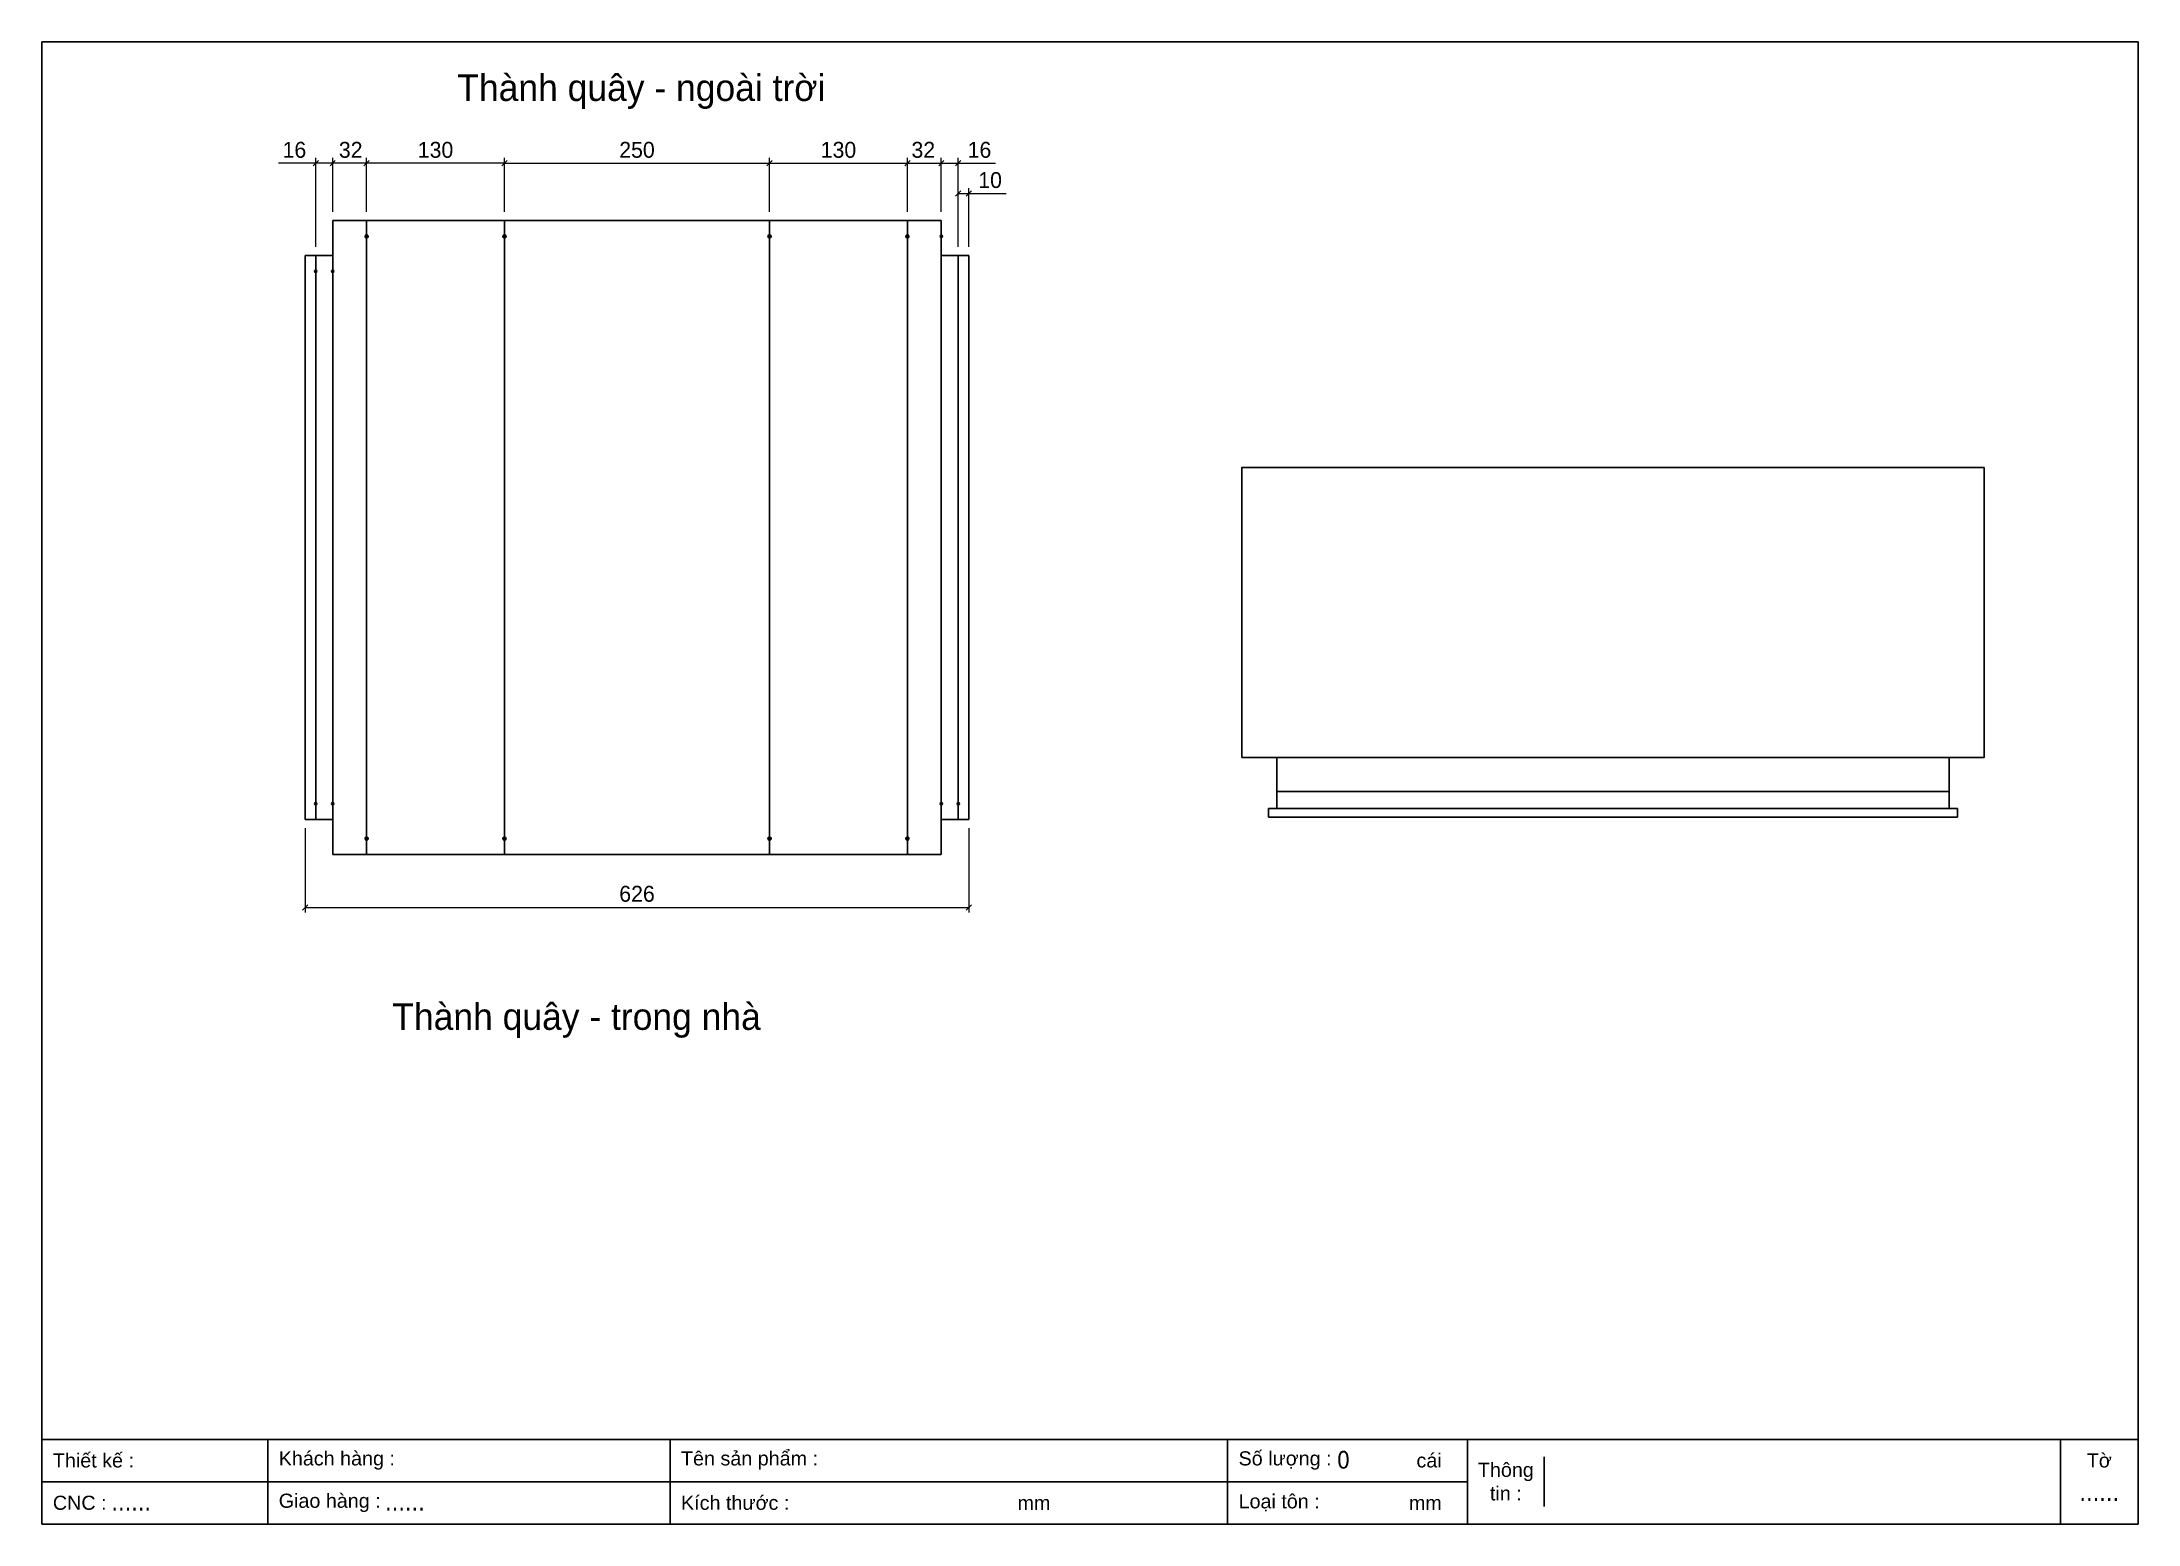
# Model space of a CAD drawing. Header units: millimetres. Extents: x 0 to 1977, y 0 to 1398.
import ezdxf
from ezdxf.enums import TextEntityAlignment as Align

# ---------------------------------------------------------------- set-up
doc = ezdxf.new("R2010")
doc.units = ezdxf.units.MM
doc.layers.add('CNC', color=7, linetype='Continuous')
doc.layers.add('DIM', color=253, linetype='Continuous')
doc.styles.add('Arial', font='arial.ttf')
doc.styles.add('Tahoma (Input Text)', font='tahoma.ttf')
doc.dimstyles.new('Dim-15', dxfattribs={"dimtxt": 15, "dimasz": 5, "dimexe": 5, "dimexo": 8, "dimgap": 5, "dimtad": 1, "dimdec": 0, "dimtxsty": 'Standard', "dimblk": 'OBLIQUE', "dimcen": 10, "dimclrd": 5, "dimclre": 5, "dimclrt": 3, "dimazin": 3, "dimtfac": 1, "dimtdec": 0, "dimtmove": 0, "dimatfit": 3, "dimldrblk": 'OBLIQUE', "dimlwd": 9, "dimlwe": 9})

# ---------------------------------------------------------------- blocks, each defined once
blk = doc.blocks.new('khungtenAsean2')
at = {"color": 7}
for p, q in [((2970, -1980), (0, -1980)), ((320, -1980), (320, -2100)), ((890, -1980), (890, -2100)), ((1680, -1980), (1680, -2100)), ((2020, -1980), (2020, -2100)), ((2860, -1980), (2860, -2100)), ((2128.3, -2005), (2128.3, -2075)), ((2020, -2040), (0, -2040))]:
    blk.add_line(p, q, dxfattribs=at)
blk.add_lwpolyline([(0, 0), (2970, 0), (2970, -2100), (0, -2100)], close=True, dxfattribs=at)
at = {"color": 2, "char_height": 20, "style": 'Arial'}
for s, insert, width, attachment_point in [('  Thiết kế :', (0, -2010), 917.634, 4), ('  Khách hàng :', (320, -2010), 917.634, 4), ('  Tên sản phẩm :', (890, -2010), 917.634, 4), ('  Số lượng :', (1680, -2010), 917.634, 4), ('cái', (1947.6, -2010), 917.634, 4), ('Thông\\Ptin :', (2074.2, -2040), 108.311, 5), ('Tờ', (2915, -2010), 110, 5), ('  CNC :', (0, -2070), 917.634, 4), ('  Giao hàng :', (320, -2070), 917.634, 4), ('  Kích thước :', (890, -2070), 917.634, 4), ('mm', (1382.3, -2070), 917.634, 4), ('  Loại tôn :', (1680, -2070), 917.634, 4), ('mm', (1936.9, -2070), 917.634, 4)]:
    blk.add_mtext(s, dxfattribs=dict(at, insert=insert, width=width, attachment_point=attachment_point))
at = {"color": 1, "style": 'Tahoma (Input Text)', "flags": 8}
for tag, p in [('#01', (137.1, -2021.3)), ('#03', (506.6, -2019.3)), ('#05', (1106.6, -2021.3)), ('#07', (1834.7, -2021.3)), ('#09', (2146.7, -2021.3)), ('#02', (98.5, -2081.3)), ('#04', (486.1, -2081.3)), ('#06', (1065.3, -2081.3)), ('#08', (1817.4, -2081.3)), ('#10', (2146.7, -2081.3))]:
    blk.add_attdef(tag, p, '', height=25, dxfattribs=at)
blk.add_attdef('#11', text='', height=25, dxfattribs=at).set_placement((2915, -2067.3), align=Align.CENTER)
blk = doc.blocks.new('*D1')
at = {"color": 0, "linetype": 'ByBlock', "lineweight": -2}
for p, q in [((438.7, 1285.8), (433.7, 1280.8)), ((683.7, 1280.8), (688.7, 1285.8))]:
    blk.add_line(p, q, dxfattribs=at)
at = {"layer": 'Defpoints', "color": 0, "transparency": 16777216}
for p in [(686.2, 1283.3), (436.2, 1229.4), (686.2, 1229.4)]:
    blk.add_point(p, dxfattribs=at)
at = {"layer": 'DIM', "color": 5, "lineweight": 9, "transparency": 16777216}
for p, q in [((436.2, 1237.4), (436.2, 1288.3)), ((686.2, 1237.4), (686.2, 1288.3)), ((436.2, 1283.3), (686.2, 1283.3))]:
    blk.add_line(p, q, dxfattribs=at)
at = {"layer": 'DIM', "color": 3, "transparency": 16777216, "insert": (561.2, 1295.9), "char_height": 15, "attachment_point": 5}
blk.add_mtext('250', dxfattribs=at)
blk = doc.blocks.new('_Oblique')
at = {"color": 0, "linetype": 'ByBlock', "lineweight": -2}
blk.add_line((-0.5, -0.5), (0.5, 0.5), dxfattribs=at)
blk = doc.blocks.new('*D2')
at = {"color": 0, "linetype": 'ByBlock', "lineweight": -2}
for p, q in [((688.7, 1285.8), (683.7, 1280.8)), ((813.7, 1280.8), (818.7, 1285.8))]:
    blk.add_line(p, q, dxfattribs=at)
at = {"layer": 'Defpoints', "color": 0, "transparency": 16777216}
for p in [(816.2, 1283.3), (686.2, 1229.4), (816.2, 1229.4)]:
    blk.add_point(p, dxfattribs=at)
at = {"layer": 'DIM', "color": 5, "lineweight": 9, "transparency": 16777216}
for p, q in [((686.2, 1237.4), (686.2, 1288.3)), ((816.2, 1237.4), (816.2, 1288.3)), ((686.2, 1283.3), (816.2, 1283.3))]:
    blk.add_line(p, q, dxfattribs=at)
at = {"layer": 'DIM', "color": 3, "transparency": 16777216, "insert": (751.2, 1295.9), "char_height": 15, "attachment_point": 5}
blk.add_mtext('130', dxfattribs=at)
blk = doc.blocks.new('*D3')
at = {"color": 0, "linetype": 'ByBlock', "lineweight": -2}
for p, q in [((818.7, 1285.8), (813.7, 1280.8)), ((845.7, 1280.8), (850.7, 1285.8))]:
    blk.add_line(p, q, dxfattribs=at)
at = {"layer": 'Defpoints', "color": 0, "transparency": 16777216}
for p in [(848.2, 1283.3), (816.2, 1229.4), (848.2, 1229.4)]:
    blk.add_point(p, dxfattribs=at)
at = {"layer": 'DIM', "color": 5, "lineweight": 9, "transparency": 16777216}
for p, q in [((816.2, 1237.4), (816.2, 1288.3)), ((848.2, 1237.4), (848.2, 1288.3)), ((816.2, 1283.3), (848.2, 1283.3))]:
    blk.add_line(p, q, dxfattribs=at)
at = {"layer": 'DIM', "color": 3, "transparency": 16777216, "insert": (831.2, 1295.9), "char_height": 15, "attachment_point": 5}
blk.add_mtext('32', dxfattribs=at)
blk = doc.blocks.new('*D4')
at = {"color": 0, "linetype": 'ByBlock', "lineweight": -2}
for p, q in [((308.7, 1285.8), (303.7, 1280.8)), ((433.7, 1280.8), (438.7, 1285.8))]:
    blk.add_line(p, q, dxfattribs=at)
at = {"layer": 'Defpoints', "color": 0, "transparency": 16777216}
for p in [(306.2, 1283.3), (306.2, 1229.4), (436.2, 1229.4)]:
    blk.add_point(p, dxfattribs=at)
at = {"layer": 'DIM', "color": 5, "lineweight": 9, "transparency": 16777216}
for p, q in [((306.2, 1237.4), (306.2, 1288.3)), ((436.2, 1237.4), (436.2, 1288.3)), ((436.2, 1283.3), (306.2, 1283.3))]:
    blk.add_line(p, q, dxfattribs=at)
at = {"layer": 'DIM', "color": 3, "transparency": 16777216, "insert": (371.2, 1295.9), "char_height": 15, "attachment_point": 5}
blk.add_mtext('130', dxfattribs=at)
blk = doc.blocks.new('*D5')
at = {"color": 0, "linetype": 'ByBlock', "lineweight": -2}
for p, q in [((276.7, 1285.8), (271.7, 1280.8)), ((303.7, 1280.8), (308.7, 1285.8))]:
    blk.add_line(p, q, dxfattribs=at)
at = {"layer": 'Defpoints', "color": 0, "transparency": 16777216}
for p in [(274.2, 1283.3), (274.2, 1229.4), (306.2, 1229.4)]:
    blk.add_point(p, dxfattribs=at)
at = {"layer": 'DIM', "color": 5, "lineweight": 9, "transparency": 16777216}
for p, q in [((274.2, 1237.4), (274.2, 1288.3)), ((306.2, 1237.4), (306.2, 1288.3)), ((306.2, 1283.3), (274.2, 1283.3))]:
    blk.add_line(p, q, dxfattribs=at)
at = {"layer": 'DIM', "color": 3, "transparency": 16777216, "insert": (291.2, 1295.9), "char_height": 15, "attachment_point": 5}
blk.add_mtext('32', dxfattribs=at)
blk = doc.blocks.new('*D6')
at = {"color": 0, "linetype": 'ByBlock', "lineweight": -2}
for p, q in [((250.7, 584.1), (245.7, 579.1)), ((871.7, 579.1), (876.7, 584.1))]:
    blk.add_line(p, q, dxfattribs=at)
at = {"layer": 'Defpoints', "color": 0, "transparency": 16777216}
for p in [(248.2, 664.4), (874.2, 664.4), (874.2, 581.6)]:
    blk.add_point(p, dxfattribs=at)
at = {"layer": 'DIM', "color": 5, "lineweight": 9, "transparency": 16777216}
for p, q in [((248.2, 656.4), (248.2, 576.6)), ((874.2, 656.4), (874.2, 576.6)), ((248.2, 581.6), (874.2, 581.6))]:
    blk.add_line(p, q, dxfattribs=at)
at = {"layer": 'DIM', "color": 3, "transparency": 16777216, "insert": (561.2, 594.3), "char_height": 15, "attachment_point": 5}
blk.add_mtext('626', dxfattribs=at)
blk = doc.blocks.new('*D7')
at = {"color": 0, "linetype": 'ByBlock', "lineweight": -2}
for p, q in [((850.7, 1285.8), (845.7, 1280.8)), ((861.7, 1280.8), (866.7, 1285.8))]:
    blk.add_line(p, q, dxfattribs=at)
at = {"layer": 'Defpoints', "color": 0, "transparency": 16777216}
for p in [(864.2, 1283.3), (848.2, 1229.4), (864.2, 1196.4)]:
    blk.add_point(p, dxfattribs=at)
at = {"layer": 'DIM', "color": 5, "lineweight": 9, "transparency": 16777216}
for p, q in [((848.2, 1237.4), (848.2, 1288.3)), ((864.2, 1204.4), (864.2, 1288.3)), ((848.2, 1283.3), (864.2, 1283.3)), ((864.2, 1283.3), (899.2, 1283.3))]:
    blk.add_line(p, q, dxfattribs=at)
at = {"layer": 'DIM', "color": 3, "transparency": 16777216, "insert": (884.2, 1295.9), "char_height": 15, "attachment_point": 5}
blk.add_mtext('16', dxfattribs=at)
blk = doc.blocks.new('*D8')
at = {"color": 0, "linetype": 'ByBlock', "lineweight": -2}
for p, q in [((866.7, 1257.2), (861.7, 1252.2)), ((871.7, 1252.2), (876.7, 1257.2))]:
    blk.add_line(p, q, dxfattribs=at)
at = {"layer": 'Defpoints', "color": 0, "transparency": 16777216}
for p in [(874.2, 1254.7), (864.2, 1196.4), (874.2, 1196.4)]:
    blk.add_point(p, dxfattribs=at)
at = {"layer": 'DIM', "color": 5, "lineweight": 9, "transparency": 16777216}
for p, q in [((864.2, 1204.4), (864.2, 1259.7)), ((864.2, 1254.7), (874.2, 1254.7)), ((874.2, 1204.4), (874.2, 1259.7)), ((874.2, 1254.7), (909.2, 1254.7))]:
    blk.add_line(p, q, dxfattribs=at)
at = {"layer": 'DIM', "color": 3, "transparency": 16777216, "insert": (894.2, 1267.4), "char_height": 15, "attachment_point": 5}
blk.add_mtext('10', dxfattribs=at)
blk = doc.blocks.new('*D9')
at = {"color": 0, "linetype": 'ByBlock', "lineweight": -2}
for p, q in [((260.7, 1285.8), (255.7, 1280.8)), ((271.7, 1280.8), (276.7, 1285.8))]:
    blk.add_line(p, q, dxfattribs=at)
at = {"layer": 'Defpoints', "color": 0, "transparency": 16777216}
for p in [(258.2, 1283.3), (274.2, 1229.4), (258.2, 1196.4)]:
    blk.add_point(p, dxfattribs=at)
at = {"layer": 'DIM', "color": 5, "lineweight": 9, "transparency": 16777216}
for p, q in [((258.2, 1204.4), (258.2, 1288.3)), ((274.2, 1237.4), (274.2, 1288.3)), ((258.2, 1283.3), (223.1, 1283.3)), ((274.2, 1283.3), (258.2, 1283.3))]:
    blk.add_line(p, q, dxfattribs=at)
at = {"layer": 'DIM', "color": 3, "transparency": 16777216, "insert": (238.1, 1295.9), "char_height": 15, "attachment_point": 5}
blk.add_mtext('16', dxfattribs=at)
blk = doc.blocks.new('f3daunguoc')
at = {"layer": 'CNC', "color": 2, "lineweight": -3}
blk.add_circle((0, 0), 1.5, dxfattribs=at)
blk = doc.blocks.new('f2dauxuoi')
at = {"layer": 'CNC', "color": 2, "lineweight": -3}
blk.add_circle((0, 0), 1, dxfattribs=at)

msp = doc.modelspace()

# ---------------------------------------------------------------- linework, layer by layer
at = {"color": 7}
for p, q in [((274.2, 1229.4), (274.2, 1229.4)), ((274.2, 1229.4), (274.2, 631.4)), ((274.2, 1229.4), (306.2, 1229.4)), ((306.2, 1229.4), (306.2, 631.4)), ((436.2, 1229.4), (436.2, 631.4)), ((686.2, 1229.4), (686.2, 631.4)), ((816.2, 1229.4), (816.2, 631.4)), ((816.2, 1229.4), (848.2, 1229.4)), ((848.2, 1229.4), (848.2, 631.4)), ((248.2, 664.4), (248.2, 1196.4)), ((258.2, 664.4), (258.2, 1196.4)), ((864.2, 664.4), (864.2, 1196.4)), ((874.2, 664.4), (874.2, 1196.4)), ((274.2, 631.4), (274.2, 631.4)), ((274.2, 631.4), (306.2, 631.4)), ((816.2, 631.4), (848.2, 631.4))]:
    msp.add_line(p, q, dxfattribs=at)
at = {"ltscale": 3}
for p, q in [((248.2, 1196.4), (274.2, 1196.4)), ((874.2, 1196.4), (848.2, 1196.4)), ((1156.6, 674.8), (1156.6, 666.8)), ((1806.6, 674.8), (1806.6, 666.8)), ((248.2, 664.4), (274.2, 664.4)), ((874.2, 664.4), (848.2, 664.4))]:
    msp.add_line(p, q, dxfattribs=at)
at = {"color": 7, "ltscale": 0.5}
for p, q in [((1164.6, 722.8), (1164.6, 674.8)), ((1798.6, 722.8), (1798.6, 674.8)), ((1156.6, 674.8), (1806.6, 674.8)), ((1164.6, 690.8), (1798.6, 690.8)), ((1156.6, 666.8), (1806.6, 666.8))]:
    msp.add_line(p, q, dxfattribs=at)
at = {"color": 7}
for points in [[(306.2, 1229.4), (816.2, 1229.4)], [(816.2, 631.4), (306.2, 631.4)]]:
    msp.add_lwpolyline(points, dxfattribs=at)
at = {"color": 7, "ltscale": 0.5}
msp.add_lwpolyline([(1131.6, 722.8), (1831.6, 722.8), (1831.6, 996.3), (1131.6, 996.3)], close=True, dxfattribs=at)

# ---------------------------------------------------------------- block references
at = {"color": 7}
ref = msp.add_blockref('khungtenAsean2', (0, 1397.8), dxfattribs=dict(at, xscale=0.6655999999056803, yscale=0.6655999999056803, zscale=0.6655999999056803))
ref.add_attrib('#11', '......', dxfattribs={"color": 1, "height": 16.64, "style": 'Tahoma (Input Text)'}).set_placement((1940.2, 21.7), align=Align.CENTER)
ref.add_attrib('#07', '0', (1221.2, 52.4), dxfattribs={"color": 1, "height": 16.6, "style": 'Tahoma (Input Text)'})
ref.add_attrib('#04', '......', (323.6, 12.5), dxfattribs={"color": 1, "height": 16.64, "style": 'Tahoma (Input Text)'})
ref.add_attrib('#02', '......', (65.5, 12.5), dxfattribs={"color": 1, "height": 16.64, "style": 'Tahoma (Input Text)'})
at = {"lineweight": -3, "xscale": -1, "rotation": 180}
for name, p in [('f3daunguoc', (306.2, 1214.4)), ('f3daunguoc', (436.2, 1214.4)), ('f3daunguoc', (686.2, 1214.4)), ('f3daunguoc', (816.2, 1214.4)), ('f2dauxuoi', (258.2, 679.4)), ('f2dauxuoi', (274.2, 679.4))]:
    msp.add_blockref(name, p, dxfattribs=at)
at = {"lineweight": -3, "xscale": -1}
msp.add_blockref('f2dauxuoi', (848.2, 1214.4), dxfattribs=at)
at = {"lineweight": -3}
for name, p in [('f2dauxuoi', (258.2, 1181.4)), ('f2dauxuoi', (274.2, 1181.4)), ('f3daunguoc', (306.2, 646.4)), ('f3daunguoc', (436.2, 646.4)), ('f3daunguoc', (686.2, 646.4)), ('f3daunguoc', (816.2, 646.4))]:
    msp.add_blockref(name, p, dxfattribs=at)
at = {"lineweight": -3, "rotation": 180}
for p in [(848.2, 679.4), (864.2, 679.4)]:
    msp.add_blockref('f2dauxuoi', p, dxfattribs=at)

# ---------------------------------------------------------------- texts
at = {"color": 2, "char_height": 25, "width": 775, "attachment_point": 5}
for s, insert in [('Thành quây - ngoài trời', (565.3, 1350.8)), ('Thành quây - trong nhà', (504.2, 474.8))]:
    msp.add_mtext(s, dxfattribs=dict(at, insert=insert))

# ---------------------------------------------------------------- dimensions: what is measured, and where the dimension line sits
at = {"layer": 'DIM', "color": 7}
dim = msp.add_linear_dim(base=(258.2, 1283.3), p1=(274.2, 1229.4), p2=(258.2, 1196.4), angle=180, dimstyle='Dim-15', dxfattribs=at)
dim.commit()
dim.dimension.update_dxf_attribs({"geometry": '*D9', "text_midpoint": (238.1, 1295.9)})
for base, p1, p2, picture, middle in [((274.2, 1283.3), (306.2, 1229.4), (274.2, 1229.4), '*D5', (291.2, 1283.3)), ((306.2, 1283.3), (436.2, 1229.4), (306.2, 1229.4), '*D4', (371.2, 1283.3))]:
    dim = msp.add_linear_dim(base=base, p1=p1, p2=p2, angle=180, dimstyle='Dim-15', dxfattribs=at)
    dim.commit()
    dim.dimension.update_dxf_attribs({"geometry": picture, "text_midpoint": middle, "dimtype": 160})
for base, p1, p2, picture, middle in [((686.2, 1283.3), (436.2, 1229.4), (686.2, 1229.4), '*D1', (561.2, 1295.9)), ((864.2, 1283.3), (848.2, 1229.4), (864.2, 1196.4), '*D7', (884.2, 1295.9)), ((874.2, 1254.7), (864.2, 1196.4), (874.2, 1196.4), '*D8', (894.2, 1267.4)), ((874.2, 581.6), (248.2, 664.4), (874.2, 664.4), '*D6', (561.2, 594.3))]:
    dim = msp.add_linear_dim(base=base, p1=p1, p2=p2, dimstyle='Dim-15', dxfattribs=at)
    dim.commit()
    dim.dimension.update_dxf_attribs({"geometry": picture, "text_midpoint": middle})
for base, p1, p2, picture, middle in [((816.2, 1283.3), (686.2, 1229.4), (816.2, 1229.4), '*D2', (751.2, 1283.3)), ((848.2, 1283.3), (816.2, 1229.4), (848.2, 1229.4), '*D3', (831.2, 1283.3))]:
    dim = msp.add_linear_dim(base=base, p1=p1, p2=p2, dimstyle='Dim-15', dxfattribs=at)
    dim.commit()
    dim.dimension.update_dxf_attribs({"geometry": picture, "text_midpoint": middle, "dimtype": 160})

doc.saveas('drawing.dxf')
